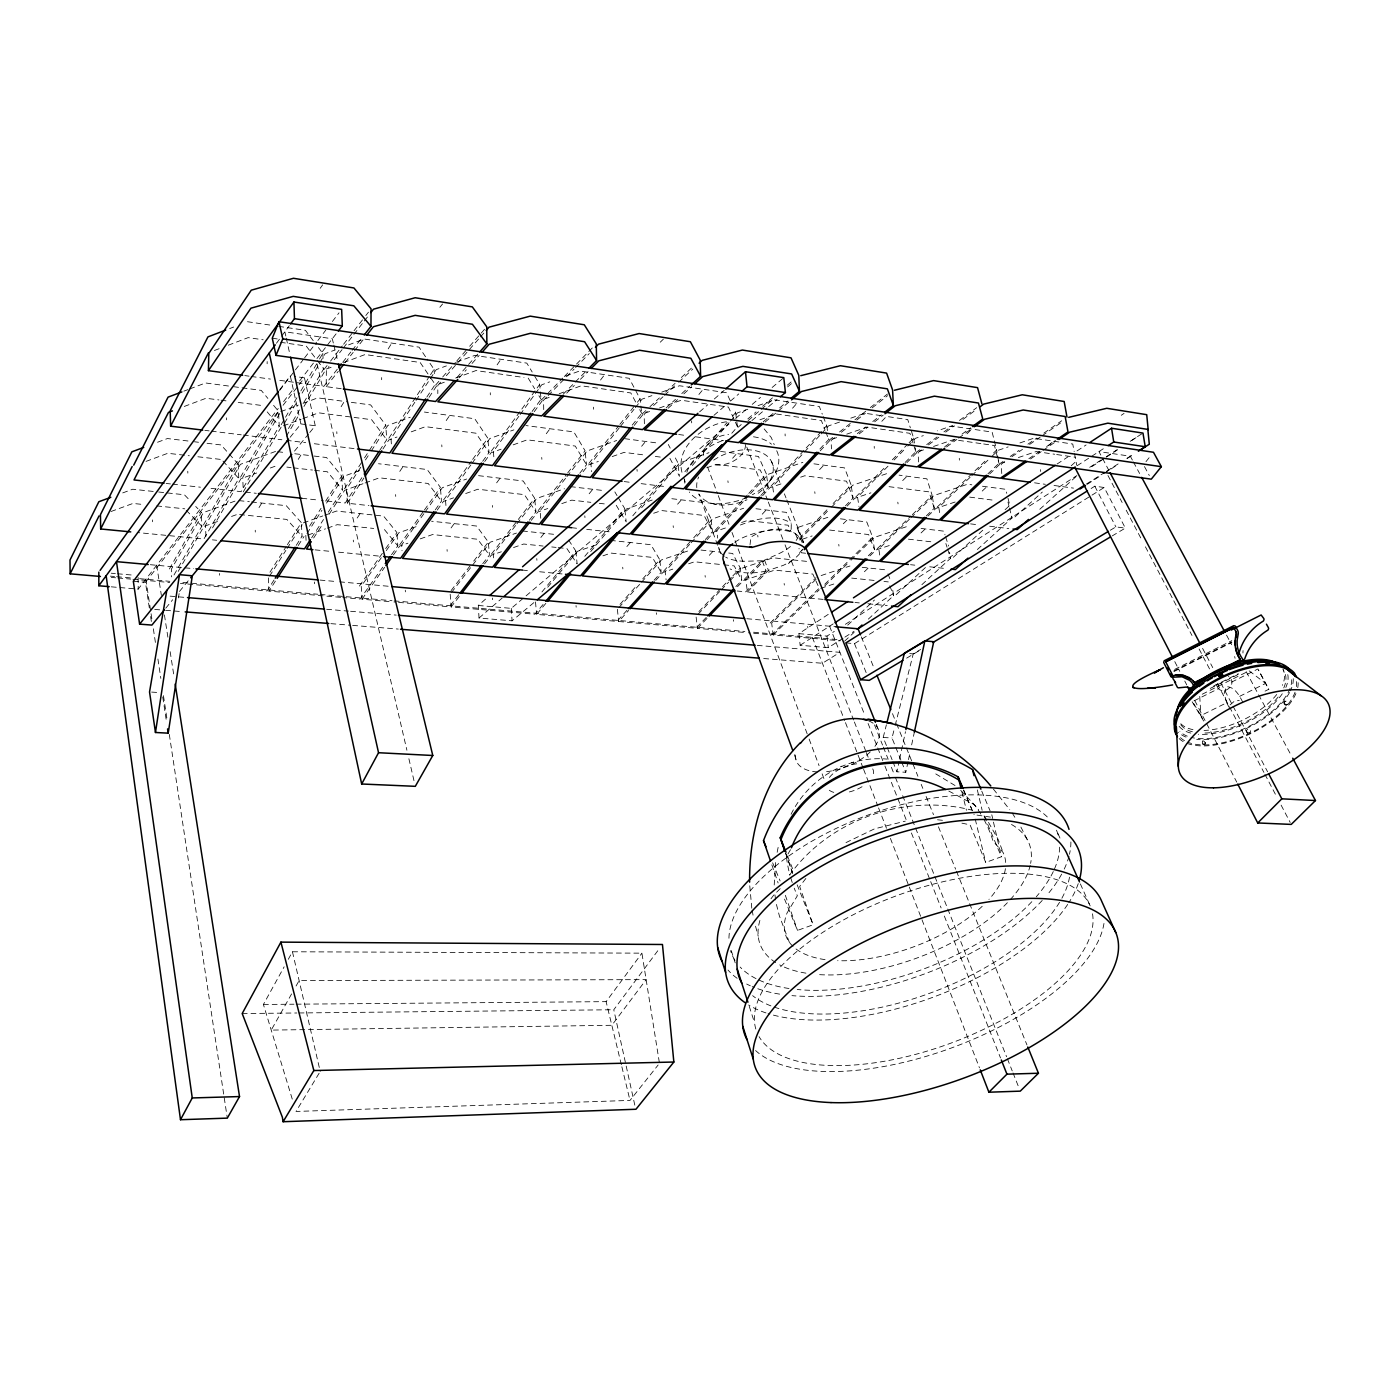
<?xml version="1.0" encoding="UTF-8"?>
<svg xmlns="http://www.w3.org/2000/svg" width="1400" height="1400" viewBox="0 0 1400 1400"><rect width="100%" height="100%" fill="white"/><g stroke="black" fill="none" stroke-linecap="round" stroke-linejoin="round"><path stroke-width="0.75" stroke-dasharray="5 3.75" d="M381.658 379.715L381.675 377.58M341.215 388.692L326.2 386.645L326.358 369.845L328.965 366.467M267.137 363.773L267.172 361.567M755.965 508.742L786.398 512.383L791.298 523.233L791.122 531.773C775.04 527.572 757.89 531.125 742.91 537.635A42.438 20.248 -12.8 0 0 734.475 542.465M775.582 862.54L774.183 885.378M750.032 544.67L750.89 537.233C764.575 527.66 794.99 523.285 802.218 542.622M777.157 852.303L778.767 844.218M178.377 597.905L179.112 593.6M908.04 761.74L905.783 772.258L896.928 771.803L899.167 761.25M899.623 759.133L905.485 731.692M908.477 759.64L909.842 753.322M911.645 744.887L914.34 732.253M886.445 745.553L883.207 737.468L886.392 724.815M900.917 760.183L892.01 738.01L894.653 727.492M895.178 725.392L913.238 653.905L920.675 649.46M790.51 849.678L786.415 856.678A146.178 96.67 41.1 0 0 789.95 875M292.267 1099.105L263.41 1004.465L284.148 966.822M288.295 959.297L292.442 951.773L641.918 953.155L659.47 1063.335M291.602 993.913L271.233 1030.102L611.835 1025.29L646.135 979.632L299.127 980.578L295.908 986.283M169.383 568.977L201.39 512.33L195.72 506.485M791.07 814.258C808.378 778.837 847.49 755.265 887.11 759.115M174.02 574.98L201.827 526.225L201.39 512.33M203.438 525.053L238.227 464.1L221.043 444.938L206.692 443.24M178.202 571.428L203.91 526.435L219.713 520.73M238.227 464.1L238.787 478.485L203.893 539.035L137.218 532.525M240.555 477.155L278.53 411.32L273.21 404.88M212.537 527.887L240.957 478.73L256.62 473.008M279.685 413.49L242.725 477.4L243.215 489.808M278.635 413.455L279.23 426.248L241.115 491.645L208.985 488.127M281.172 424.743L284.445 419.108M285.547 417.217L299.793 392.805M300.895 390.933L318.43 360.868M319.533 358.995L322.805 353.36L315.35 343.49M243.285 491.873L281.47 426.527M284.515 423.132L297.692 400.61M302.085 393.102L325.15 353.692L334.898 350.017M288.47 428.575L299.46 409.92M303.87 402.447L323.662 368.865L323.453 364.98M286.335 436.31L299.547 413.945M303.957 406.473L326.007 369.18L333.83 366.257M259.017 507.605L261.748 503.055M319.113 1073.257L296.03 1111.443L630 1100.418L658.122 1065.015M298.235 459.41L301.21 454.51M341.11 406.717L344.365 401.415L317.748 397.88L300.23 404.39M388.203 348.88L391.773 343.105M269.955 572.215L286.248 546.525M287.402 544.688L301.368 522.673L286.265 505.68L251.422 501.952M269.57 576.065L285.88 550.392M287.053 548.555L302.207 524.72M274.033 580.02L267.033 590.94L180.425 583.415M296.205 545.387L302.05 536.27L301.368 522.673M309.558 526.19L321.055 508.27M325.64 501.113L341.723 476.035L326.585 457.537L311.78 455.77M340.602 597.345L268.975 591.115L277.148 578.375M298.2 545.58L304.045 536.48M306.967 533.558L321.93 510.282M326.533 503.125L343.787 476.28L360.132 470.365M311.64 537.827L323.523 519.47M328.265 512.137L342.527 490.105L341.723 476.035M344.47 488.827L363.352 459.707M364.525 457.887L385.77 425.11L370.668 404.915L346.395 401.695M313.652 538.02L323.172 523.355M329.123 514.185L344.592 490.35L363.02 483.718M360.727 467.233L346.535 489.073L347.358 503.23L368.97 505.593M365.453 459.952L370.178 452.69M371.35 450.87L387.905 425.39L410.217 417.235M361.865 477.68L345.275 503.002L321.405 500.412M379.627 450.555L386.733 439.705L385.77 425.11M388.85 438.252L416.203 396.533M417.392 394.713L429.293 376.565M430.483 374.762L434.053 369.32L427.123 359.082M347.358 503.23L363.965 477.925M382.935 449.015L388.868 439.967L397.005 437.01M414.82 402.273L391.002 438.533L391.562 446.915M416.01 400.453L429.118 380.502M430.308 378.7L436.257 369.635L446.39 365.89M426.825 397.075L435.19 384.457L429.398 376.005M429.03 397.373L437.395 384.755L445.515 381.78M357.192 518L360.15 513.59M399.77 471.398L402.99 466.655M446.215 420.56L449.733 415.415M497.105 364.858L500.938 359.293M359.38 586.075L384.405 550.41M385.665 548.625L396.935 532.56L383.582 516.093L336.473 511.052L324.783 515.235M381.29 557.725L361.235 586.25L362.005 599.2L391.842 601.808M386.295 550.585L398.842 532.77L419.283 525.56M382.743 567.157L360.15 599.043L342.773 597.538M391.527 554.75L397.81 545.878L396.935 532.56M399.735 544.793L423.168 511.77M424.41 510.02L440.44 487.427L427.175 469.525L378.507 463.733M362.005 599.2L384.632 567.332M393.435 554.925L399.717 546.07L407.925 543.2M423.885 513.712L401.642 544.985L402.027 550.742M425.11 511.98L442.4 487.655L466.62 479.028M435.277 509.845L441.455 501.2L440.44 487.427M443.555 499.975L471.38 461.177M472.657 459.41L487.83 438.235L474.74 418.74L424.41 412.055M437.238 510.055L443.433 501.427L453.548 497.84M470.873 464.94L445.533 500.202L446.127 508.13M472.133 463.19L489.86 438.498L513.887 429.87M320.197 288.295L322.665 284.865M482.685 461.282L489.02 452.515L487.83 438.235M491.33 451.133L520.572 410.777M521.85 409.027L535.85 389.725M537.11 387.975L539.665 384.457L533.242 373.8M484.715 461.528L491.067 452.778L501.095 449.173M518.84 416.325L493.36 451.377L493.885 457.537M520.1 414.575L534.117 395.29M535.395 393.54L541.765 384.773L549.745 381.868M276.447 343.262L289.31 325.692M532.105 411.46L541.048 399.262L539.665 384.457M534.205 411.74L543.148 399.56L549.168 397.373M451.062 527.94L454.213 523.653M621.355 1064.7L606.113 1001.648L641.918 953.155M496.633 482.843L500.062 478.222M769.038 482.055L773.622 475.86M634.812 1105.142L613.778 1009.75L659.89 947.922M546.28 433.72L550.008 428.75M600.53 380.03L604.608 374.658M279.738 389.672L290.29 375.865L300.912 423.938L289.975 437.5M279.527 390.618L294.07 371.613M295.4 369.88L303.328 359.52M304.64 357.787L316.54 342.23M317.87 340.498L325.797 330.12M332.395 321.493L339.01 312.848M1230.092 704.918L1234.03 701.488L1239.28 700.35M451.08 590.625L472.377 562.852M473.707 561.12L488.338 542.028L476.613 526.05L431.567 521.22M451.517 592.515L490.175 542.22L516.46 533.067M111.265 586.827L138.215 589.102L278.267 408.45M283.605 401.572L294.28 387.8M299.618 380.922L315.63 360.273M316.96 358.558L336.963 332.745M324.012 369.512L329.245 362.775M330.558 361.095L342.3 345.905M343.613 344.225L352.765 332.43M354.06 330.733L364.525 317.257M365.82 315.56L368.445 312.2M458.71 594.738L449.365 606.795L393.96 601.983M482.738 563.692L489.423 555.082L488.338 542.028M491.488 554.032L534.695 498.295L523.163 480.988L476.7 475.44M149.327 607.985L145.46 582.312L277.707 412.178M283.062 405.3L297.745 386.4M299.092 384.685L304.43 377.808L294.332 376.425M334.215 359.73L342.055 349.632M343.368 347.935L352.537 336.158M353.85 334.46L363.002 322.683M364.315 320.985L369.547 314.248M543.077 604.485L534.905 614.233L451.15 606.952L460.495 594.895M484.558 563.867L491.242 555.258L501.375 551.758M515.602 525.525L493.308 554.225L493.78 559.843M516.898 523.827L536.567 498.505L564.48 488.722M805.892 878.447L799.645 886.462L813.12 924.77L797.51 930.405L784.175 898.275M529.358 520.188L535.92 511.787L534.695 498.295M337.312 369.197L323.855 386.33L278.967 380.24M342.703 362.338L350.77 352.065M352.118 350.35L362.898 336.648M538.16 510.615L566.317 474.688M567.648 472.99L585.077 450.748L573.843 431.918L525.892 425.547M531.23 520.38L537.81 511.998L547.803 508.515M565.548 478.345L540.05 510.825L540.767 518.577M566.895 476.648L587.02 450.992L616.665 440.493M789.548 875.07C830.008 819.017 905.467 793.24 972.108 810.197M326.2 386.645L338.328 371.245M345.082 362.67L353.168 352.398M354.515 350.7L365.312 336.998M579.758 473.218L586.495 464.713L585.077 450.748M588.928 463.383L618.538 426.037M619.885 424.34L636.038 403.953M637.367 402.255L640.062 398.86L635.128 389.515M583.048 471.748L588.438 464.957L598.343 461.457M619.168 427.998L590.887 463.627L591.692 471.66M620.515 426.3L633.99 409.342M635.32 407.645L642.058 399.158L651.91 395.623M540.855 537.46L544.197 533.278M1145.987 461.65L1150.975 455.403M632.222 425.145L641.69 413.332L640.062 398.86M634.218 425.425L643.685 413.613L649.617 411.512M589.155 493.762L592.778 489.282M641.637 446.267L645.575 441.455M165.76 608.195L172.673 599.742M179.48 591.447L189.298 579.477M294.507 451.097L308.368 434.192M309.75 432.512L315.28 425.757L304.43 377.808M698.898 394.467L703.185 389.27M439.863 307.265L442.575 303.975M541.94 591.955L575.872 551.075L567.91 539.017M547.733 587.212L577.622 551.267L597.608 544.407M584.815 556.308L624.785 508.69L618.153 497.508M626.99 610.295L617.015 621.372L536.62 614.39L546.157 603.015M590.712 551.565L626.57 508.9L652.173 500.028M632.782 515.795L677.845 462.683L674.03 455.403M641.637 507.71L679.7 462.927L708.96 452.69M684.863 471.782L727.178 422.45M732.812 415.87L735.648 412.58L733.827 408.608M692.352 465.448L729.067 422.713M730.485 421.067L737.538 412.842L747.793 409.238M626.867 546.56L630.367 542.5M731.798 433.265L737.468 426.738L735.648 412.58M677.6 504.192L681.398 499.852M435.575 385.105L441.262 378.63M442.68 377.002L455.472 362.442M456.89 360.815L468.265 347.865M469.683 346.238L485.31 328.44M440.65 382.183L437.797 385.42L437.815 393.61M446.338 375.707L479.062 338.502M480.498 336.875L484.767 332.027M732.637 458.238L736.75 453.565M456.96 377.51L478.327 353.5M792.558 408.205L797.02 403.183M459.218 377.825L466.34 369.828M472.045 363.44L479.185 355.442M620.008 604.363L637.053 585.253M642.74 578.883L659.767 559.755L650.913 544.705L611.678 540.505M618.8 607.705L640.133 583.817M641.55 582.225L661.447 559.93L691.093 549.885M654.062 580.23L661.185 572.303L659.767 559.755M663.477 571.34L692.265 539.403M693.7 537.793L710.972 518.63L702.503 502.373L668.587 498.33M706.247 617.435L695.87 628.233L618.66 621.512L628.635 610.452M655.725 580.387L662.865 572.477L672.77 569.135M689.64 544.372L665.157 571.515L666.102 579.915M691.093 542.78L712.688 518.822L743.697 508.235M705.337 539.525L712.548 531.58L710.972 518.63M715.05 530.495L747.355 495.04M748.825 493.412L766.447 474.075L758.45 456.452L716.8 450.923M707.053 539.718L714.28 531.773L725.97 527.8M749.105 495.25L716.765 530.688L717.675 538.142M750.575 493.64L768.215 474.302L802.865 462.35M760.847 495.477L768.215 487.463L766.447 474.075M762.615 495.688L769.983 487.69L782.25 483.472M770.928 486.238L804.702 449.558M806.173 447.965L826.735 425.635L823.025 416.062M709.327 555.293L712.968 551.355M819.718 435.47L772.695 486.465L773.727 494.165M821.188 433.877L828.538 425.898L840.683 421.68M819.892 448.998L828.73 439.495L828.153 435.54M820.225 450.835L830.55 439.757L836.64 437.64M762.247 514.185L766.185 509.968M819.56 469.665L823.83 465.15M698.898 611.572L721.053 588.28M722.54 586.722L731.395 577.413M732.865 575.855L740.25 568.085L732.673 553.455L728.735 553.035M719.688 591.535L696.045 616.367L697.445 628.372L746.235 632.608M721.175 589.977L728.56 582.225M730.048 580.668L741.86 568.26L773.115 557.778L809.025 561.628M881.825 421.312L886.462 416.43L907.743 419.58L910.35 427.822M735.875 586.565L741.808 580.405L740.25 568.085M744.205 579.46L762.195 560.753L766.062 570.938L745.762 591.85L737.205 591.01M697.445 628.372L707.84 617.575M737.485 586.722L743.418 580.562L774.725 570.115L812.822 574.07L819.21 588.157L771.68 634.83L748.352 632.8M790.457 546.508A42.28 20.387 -12.8 0 1 778.715 553.753L764.54 560.175L745.815 579.635L747.39 592.008L823.392 599.41M795.305 533.295L797.843 539.805L827.137 509.653M833.14 503.492L851.13 484.96L844.567 467.898L813.347 463.75M747.39 592.008L768.425 570.36L783.212 565.39A42.472 20.265 -12.8 0 0 802.165 549.903M799.505 539.997L829.972 508.673M831.495 507.115L852.827 485.188L887.023 473.55M541.485 399.892L562.8 378.105M564.322 376.547L593.233 346.973M546.63 397.092L543.585 400.19L543.725 410.2M548.17 395.535L574.07 369.092M575.593 367.535L589.312 353.535M788.445 563.675L792.207 559.825M803.11 549.01L799.593 552.597L799.015 548.327M845.442 505.855L853.072 498.085L851.13 484.96M855.872 496.912L886.27 465.972M892.36 459.778L907.55 444.308M909.072 442.75L913.64 438.113L911.015 429.87M847.122 506.082L854.77 498.295L870.905 492.835M887.985 466.2L857.57 497.123L858.97 506.555M894.075 460.005L906.238 447.632M907.76 446.092L915.373 438.358L923.352 435.627M780.185 888.65L773.605 895.3A143.64 67.585 -20.4 0 0 770.91 898.905M563.045 394.363L573.72 383.6M575.242 382.06L585.918 371.297M843.325 523.758L847.403 519.645M905.135 462.438L915.81 451.675L915.18 447.79M566.702 393.137L574.332 385.455M580.44 379.295L588.087 371.613M906.85 462.683L917.542 451.92L923.545 449.873M902.667 480.602L907.078 476.21M770.157 623.035L816.008 577.605M816.008 579.267L771.663 623.175L773.202 634.952L840.298 640.798M967.033 433.808L971.81 429.082M824.793 584.238L872.655 537.285L866.775 521.955L837.62 518.49M773.202 634.952L819.227 589.82M824.793 585.9L849.52 561.68M851.06 560.175L874.23 537.46L906.5 526.697M660.258 342.195L663.355 339.168M868.332 555.765L874.528 549.745L872.655 537.285M869.907 555.94L876.102 549.92L890.26 545.212M877.205 548.73L910.805 516.128M912.328 514.657L932.172 495.39L926.905 478.852L899.062 475.142M909.352 519.295L878.798 548.905L880.058 557.27M910.875 517.808L933.8 495.6L967.558 484.242L971.828 484.82M864.413 571.725L868.298 567.98M926.38 515.83L934.255 508.252L932.172 495.39M927.99 516.023L935.882 508.445L955.78 501.795M937.16 507.115L987.245 459.025M993.51 453.023L996.642 450.012L992.127 432.092L951.283 426.037L937.317 430.832M970.113 477.295L938.788 507.325L939.837 513.8M971.67 475.79L990.465 457.765M992.023 456.26L998.288 450.258L1008.14 446.915M921.06 532.945L925.26 528.938M987.962 473.76L998.953 463.312L996.642 450.012M989.608 473.988L1000.615 463.54L1004.57 462.21M982.222 491.067L986.755 486.798M847.7 625.153L874.457 600.023M1048.425 445.743L1053.342 441.175M642.163 413.963L648.428 408.135M649.985 406.683L659.4 397.933M665.665 392.088L675.08 383.355M681.345 377.51L692.317 367.308M647.29 411.338L644.157 414.243L644.385 424.007M653.572 405.51L662.988 396.76M664.562 395.308L677.11 383.652M678.685 382.2L692.808 369.075M844.62 641.165L854.105 632.345M868.315 619.133L893.585 595.63L892.675 589.697M896.14 594.755L926.328 566.702M921.882 584.675L950.565 558.267L949.567 552.16M953.33 557.288L983.132 529.9M1005.095 509.705L1009.803 505.365L1007.265 495.338M666.085 407.977L675.5 399.332M681.782 393.575L689.64 386.365M668.115 408.275L677.548 399.63M683.83 393.873L691.705 386.68M977.375 549.517L1012.007 517.983L1011.273 513.782M1015 516.898L1042.3 492.065M1071.193 465.78L1076.005 461.405M1039.797 509.267L1076.845 475.877M533.872 602.63L512.067 620.83L479.028 618.03L478.293 605.465L486.483 598.29M699.58 411.88L707.77 404.705M714.332 398.965L724.168 390.373M479.028 618.03L502.18 598.045M713.947 415.345L728.84 402.483M730.485 401.065L738.762 393.925M737.975 427.35L741.247 424.55M747.827 418.915L756.053 411.898M762.633 406.28L772.503 397.845M787.29 385.21L792.225 380.993M748.108 420.595L759.622 410.777M761.267 409.36L772.782 399.543M787.605 386.908L792.54 382.69M478.293 605.465L511.28 608.37L728.945 424.06M735.595 418.442L745.57 409.99M752.22 404.373L760.515 397.338M772.153 387.485L783.79 377.632M763.192 421.803L773.062 413.473M779.66 407.908L787.903 400.96M765.117 422.065L776.668 412.352M778.312 410.97L789.845 401.257M751.887 420.578L766.972 407.977M768.653 406.578L777.035 399.578M829.273 440.108L832.685 437.395M839.528 431.97L853.23 421.137M854.945 419.773L868.63 408.94M870.345 407.575L887.46 394.03M834.505 437.658L831.093 440.37L831.442 448.892M841.365 432.233L849.923 425.46M856.782 420.053L865.34 413.28M872.2 407.855L887.6 395.658M857.343 433.598L865.918 426.912M872.778 421.54L881.352 414.855M859.18 433.877L867.773 427.175M874.633 421.82L883.207 415.118M916.37 452.27L919.817 449.733M926.712 444.623L937.055 436.993M943.95 431.882L952.578 425.512M959.472 420.42L976.71 407.68M921.55 449.977L918.102 452.515L918.627 462.945M928.445 444.885L938.805 437.238M945.7 432.145L954.328 425.775M962.955 419.405L976.762 409.22M944.755 446.723L955.115 439.162M962.028 434.123L970.672 427.822M946.505 446.985L956.882 439.425M958.615 438.165L970.725 429.345M999.547 463.907L1003.083 461.44M1010.188 456.505L1019.06 450.345M1027.932 444.185L1036.822 438.025M1043.91 433.108L1061.655 420.787M1004.745 461.668L1001.192 464.135L1001.805 474.338M1011.85 456.75L1022.507 449.365M1029.612 444.43L1040.27 437.045M1042.038 435.82L1061.585 422.275M1028.86 458.71L1039.517 451.395M1046.64 446.53L1055.53 440.44M1030.523 458.955L1041.215 451.64M1042.983 450.433L1057.227 440.685M1121.26 415.275L1124.06 413.385M843.028 638.312L828.293 647.657L800.153 645.278L798.91 633.64L829.815 613.34M1057.017 464.065L1067.92 456.89M1077.02 450.923L1086.102 444.955M1091.79 466.673L1104.53 458.325M1106.35 457.135L1117.27 449.977M1131.812 440.44L1139.092 435.68M800.153 645.278L833.175 623.875M1077.072 465.762L1104.582 447.93M1087.293 484.295L1101.888 474.863M1103.707 473.69L1118.303 464.258M1127.403 458.36L1134.7 453.653M798.91 633.64L826.997 636.108L834.347 631.383M845.372 624.312L1076.845 475.58M1089.707 467.32L1104.408 457.87M1106.245 456.698L1117.27 449.61M1130.132 441.35L1142.977 433.09M844.883 637.14L854.087 631.312M1086.278 484.12L1104.705 472.43M1106.543 471.258L1118.127 463.925M1126.807 458.412L1134.175 453.74M1091.108 488.53L1094.8 486.202L1104.18 487.498L1125.337 528.097L1112.265 535.885M845.898 642.915L854.49 643.65L1104.18 487.498M1110.288 530.25L1115.888 526.907L1125.337 528.097M906.64 658.14L919.73 650.352M846.003 842.608L874.475 828.852L905.292 821.153M1174.618 669.41L1231.842 640.622M1173.76 671.003L1231.58 641.918M1174.057 671.492L1231.86 642.442M1213.678 686.035L1238.37 673.715M1210.178 688.433L1238.65 674.222M1194.007 700.858L1218.368 688.712C1225.315 695.433 1238.265 683.077 1228.395 676.218M1231.545 682.133L1257.987 668.955L1268.785 689.29L1265.075 691.128M1242.745 702.205C1239.543 695.712 1234.572 686.472 1226.207 686.683L1224.142 693.613L1226.68 702.765L1200.903 715.575L1192.31 701.225M1239.63 696.343L1265.618 683.428L1268.785 689.29M1204.175 744.538A1.977 1.488 60 0 0 1204.193 741.423A1.977 1.488 60 0 0 1201.743 742.298A1.977 1.488 60 0 0 1204.175 744.538L1204.752 744.258A1.977 1.488 60 0 0 1204.788 741.125A1.977 1.488 60 0 0 1202.337 742.017A1.977 1.488 60 0 0 1204.752 744.258M740.407 525C756.105 518.91 775.95 513.555 791.298 523.233M229.705 328.545L233.642 327.04M214.445 350.473L220.395 348.215M228.322 345.188L248.15 337.627L263.2 339.797M183.838 391.16L187.793 389.672M189.752 388.92L205.52 382.97L229.233 386.12M184.293 406.438L206.028 398.265L218.925 399.928M348.547 344.89L364.14 339.01L419.037 347.148L425.967 357.385M343.595 362.6L365.12 354.533L420.158 362.495L428.243 374.325M157.553 442.243L167.423 438.55L188.178 441.017M146.02 461.387L167.808 453.285L189.315 455.77M280.787 411.618L298.287 405.108M283.43 425.81L300.983 419.317M302.942 418.6L318.553 412.825L371.595 419.685L386.733 439.705M456.505 362.145L474.74 355.408L526.82 363.125L532.175 372.015M122.727 492.905L132.702 489.23L154.35 491.558M455.683 378.035L475.983 370.562L524.02 377.51M111.002 511.508L132.982 503.44L143.763 504.56M275.537 451.448L240.398 464.345L205.537 525.262L205.923 537.233M270.322 468.002L276.185 465.85M411.233 431.848L425.477 426.668L475.93 433.195L489.02 452.515M565.722 376.058L579.705 370.965L629.212 378.297L634.148 387.66M234.99 501.113L203.472 512.558L171.412 569.17L171.623 576.887M559.178 393.75L581.21 385.787L630.822 392.963L635.758 402.22M231.56 516.442L237.493 514.308M961.922 823.165L970.06 824.827L985.722 862.418L1001.403 856.765L991.795 814.782M365.067 482.983L379.4 477.82L428.19 483.472L441.455 501.2M513.153 444.868L527.205 439.828L575.242 446.058L586.495 464.713M661.762 392.105L679.49 385.752L726.582 392.735L730.205 400.68M303.363 522.883L322.84 515.918M659.488 407.977L681.222 400.243L728.42 407.067L737.468 426.738M307.947 535.08L325.517 528.832M327.477 528.133L337.225 524.668L373.713 528.447M465.692 493.535L477.82 489.23L524.387 494.637L535.92 511.787M851.428 762.825L853.65 762.038M612.202 456.575L624.102 452.375L644.91 455.07M758.048 405.615L774.462 399.84L819.332 406.49L822.29 414.155M726.355 421.785C703.097 425.092 673.907 447.912 682.483 474.145M420.227 538.878L432.53 534.555L477.68 539.245L489.423 555.082M759.938 419.773L776.387 413.998L821.345 420.507L825.038 429.993M561.785 503.615L571.778 500.133L590.835 502.338M706.738 467.74L716.503 464.345L760.235 469.998L768.215 487.463M850.798 418.162L864.955 413.245L884.31 416.115M513.538 547.54L523.67 544.023L543.113 546.053M846.773 434.14L867.055 427.123L909.93 433.317L915.81 451.675M653.66 513.258L661.553 510.545L704.077 515.48L712.548 531.58M800.642 477.173L804.738 475.773L846.51 481.18L853.072 498.085M602.928 555.835L610.925 553.087L652.33 557.392L661.185 572.303M933.538 446.46L953.54 439.618L981.54 443.678M741.58 522.497L747.425 520.503L788.13 525.227L791.122 531.773M1019.935 442.925L1033.707 438.252L1072.75 444.045L1074.168 451.57M688.608 563.78L694.54 561.785L721.7 564.602M803.337 542.745L797.142 527.678L827.837 517.317M1018.377 457.555L1036.123 451.57L1042.3 452.463M840.84 766.517L841.89 766.168M802.375 539.21L812.122 535.938M821.135 575.558L849.957 566.003M820.767 588.315L835.205 583.555M766.062 570.938L763.315 571.62A40.337 19.233 -12.8 0 1 730.03 568.89M762.195 560.753L748.65 561.155A40.127 19.338 -12.8 0 1 725.725 557.165M242.2 1013.547L296.835 1012.988M299.023 1012.97L613.778 1009.75M263.41 1004.465L293.965 1004.203M296.152 1004.185L606.113 1001.648M151.638 692.09L160.02 692.615M883.207 737.468L892.01 738.01M154.718 609.438L163.433 610.137M165.602 610.312L182.998 611.712M330.89 623.648L350.473 625.222M352.642 625.398L398.317 629.072M763.7 658.525L822.43 663.267L839.913 652.33L757.26 645.383M170.082 596.137L176.593 596.68M178.78 596.872L185.308 597.415M326.655 609.28L348.408 611.1M350.578 611.275L396.252 615.108M909.703 653.59L913.238 653.905M110.32 576.135L114.503 576.503M116.602 576.678L131.232 577.955M139.597 578.69L169.82 581.332M182.893 582.47L317.94 594.247M320.11 594.423L392 600.705M394.17 600.88L744.852 631.47M753.567 632.222L840.648 639.817M111.265 577.413L115.605 577.78M117.758 577.972L130.76 579.093M132.93 579.285L169.732 582.488M133.332 581.262L145.46 582.312M111.23 573.212L115.36 573.58M117.442 573.755L133.98 575.207M150.343 564.707L182.805 567.648M184.992 567.84L193.707 568.628M320.005 580.072L337.418 581.648M339.605 581.84L389.69 586.372M746.812 618.712L835.678 626.762M212.415 539.858L216.685 540.278M315.07 549.867L330.033 551.32M338.59 552.16L381.377 556.325M522.41 570.08L528.867 570.71M539.648 571.76L563.343 574.07M855.015 602.49L859.303 602.91M867.895 603.75L887.233 605.64M156.713 505.907L184.782 508.83M239.627 514.535L286.912 519.435L302.05 536.27M551.758 546.945L556.08 547.4M558.25 547.628L566.878 548.52L577.133 563.885L575.872 551.075M723.782 564.812L734.23 565.898L741.808 580.405M851.707 578.095L875.385 580.562M883.995 581.455L888.3 581.91M937.493 819.77L943.6 820.418M158.69 492.012L184.38 494.76L190.05 500.623M239.015 500.623L249.358 501.725M522.515 530.968L554.925 534.433M701.032 550.06L720.86 552.195M862.19 567.315L886.48 569.923M166.145 483.455L170.433 483.927M172.567 484.155L200.428 487.2M245.455 492.117L256.305 493.308M301.875 498.278L319.235 500.168M571.585 527.712L578.077 528.413M586.722 529.358L612.692 532.192M805.577 553.245L801.255 552.773L800.66 548.52M910.542 564.707L914.812 565.163M929.74 566.79L946.82 568.663M197.907 456.767L221.567 459.515M286.86 467.093L291.113 467.582M293.248 467.827L312.445 470.05M314.58 470.312L327.373 471.782L342.527 490.105M599.305 503.317L605.657 504.052M829.64 530.04L868.648 534.555L874.528 549.745M908.442 539.175L933.38 542.062M194.39 441.77L198.502 442.26M277.672 451.692L286.23 452.725M294.787 453.74L309.68 455.525M570.465 486.623L602.805 490.472M921.095 528.447L943.845 531.16L945.017 534.87M204.855 430.36L209.125 430.885M211.278 431.148L241.22 434.805M243.355 435.067L281.873 439.775M286.283 440.3L305.69 442.68M314.317 443.73L355.303 448.735M624.173 481.582L632.678 482.615M641.165 483.648L666.663 486.762M970.585 523.88L979.055 524.93M989.66 526.225L1008.752 528.553M300.912 423.938L315.28 425.757M221.06 400.207L229.652 401.31M238.245 402.43L261.87 405.493M655.322 456.418L661.57 457.24M889.053 486.675L929.005 491.855L934.255 508.252M969.727 497.123L995.225 500.43M233.537 386.68L239.925 387.537M242.06 387.817L261.223 390.373L267.873 398.422M624.68 438.672L657.965 443.1M982.485 486.238L1005.743 489.317L1006.757 493.343M244.773 375.585L249.043 376.162M251.178 376.46L270.41 379.067M678.685 434.507L685.09 435.382M695.765 436.835L723.52 440.598M1034.53 482.825L1045.362 484.312M1054.025 485.485L1073.52 488.127M280.42 342.283L306.233 346.027L316.19 359.065M983.692 443.975L994.472 445.533L998.953 463.312M1044.365 452.76L1054.655 454.248M1056.703 454.545L1075.235 457.222M272.283 338.223L280.928 339.465M247.485 321.72L272.475 325.43M278.705 326.358L305.41 330.312L314.108 341.845M976.99 815.097L990.465 817.11M711.812 503.405L718.148 504.7M948.833 791.07L974.26 804.597L978.46 809.462M935.76 773.903L955.868 786.03M797.142 527.678L799.067 532.718A42.28 20.387 -12.8 0 1 795.778 541.03M764.155 428.925L771.33 437.658L774.235 444.675M960.715 790.335L974.26 804.597A144.847 120.942 -60.9 0 1 980.805 814.065M724.308 556.308L720.16 552.212L718.62 547.242M186.2 510.282L201.827 526.225M223.002 461.108L238.787 478.485M1005.672 862.47A116.357 54.722 -20.4 0 0 1003.1 852.53L993.072 841.102A144.847 120.942 -60.9 0 0 983.727 819.105M993.405 789.075L1009.767 809.742M267.207 411.88L279.23 426.248M384.44 529.567L397.81 545.878M317.433 360.71L323.662 368.865M984.078 815.938L987.403 820.803M988.505 822.413L998.2 839.51L1003.1 852.53M1012.217 813.032L1015.472 818.3M528.202 378.123L534.625 388.692M538.913 395.745L541.048 399.262M1192.135 701.785L1203.93 721.455L1200.903 715.575L1199.678 695.503L1249.15 670.827L1265.618 683.428L1258.722 670.442M616.245 505.295L626.185 521.903L624.785 508.69M614.845 491.907L617.05 495.635M1144.465 466.567L1149.33 475.562M1132.373 460.04L1130.307 456.207L1098.965 451.588L1109.115 470.873M1133.405 461.965L1139.618 473.515M1226.505 635.093L1231.685 644.718M1246.175 671.65L1257.55 692.808M1258.582 694.733L1291.693 756.298M639.712 409.623L641.69 413.332M669.9 458.308L679.455 476.35L677.845 462.683M1202.582 648.358L1212.75 667.642M1220.87 683.077L1267.595 771.803M1107.96 475.51L1111.005 481.285M1112.02 483.21L1122.135 502.495M1126.195 510.195L1141.368 539.122M1145.428 546.822L1172.763 598.867M1173.778 600.793L1191.995 635.495M1199.1 648.988L1210.23 670.197M1217.318 683.69L1228.447 704.9M1229.462 706.825L1263.903 772.363M1264.9 774.288L1277.062 797.423M1281.105 805.122L1290.222 822.483M1226.68 702.765L1229.778 708.645M1216.04 684.25L1218.368 688.712M668.29 444.465L670.215 448.123M1094.8 486.202L1115.888 526.907M1174.775 661.622L1179.763 671.335M1184.767 681.048L1186.763 684.933M1194.76 700.49L1236.743 782.128M1020.898 827.067L1028.422 841.89M1059.975 838.075L1056.44 830.13A173.793 81.83 -20.4 0 1 1058.487 836.238M1080.38 883.907L1089.27 903.875M963.498 790.09L974.137 814.66M981.75 791.175L990.115 810.845M984.252 816.2L1001.403 856.765M963.725 790.108L971.792 809.34M772.642 862.82L780.115 880.95M861.332 636.878L873.635 667.17M892.5 713.65L895.773 721.718M896.595 723.747L912.17 762.125M912.993 764.155L917.91 776.265M921.2 784.35L922.828 788.392M926.118 796.477L933.502 814.66M938.42 826.77L955.64 869.207M956.445 871.22L1026.97 1044.96M854.49 643.65L866.145 672.63M901.722 762.195L905.783 772.258M797.16 884.835L813.12 924.77M887.25 747.565L892.08 759.675M892.885 761.705L896.928 771.803M771.488 461.492L781.165 485.748M784.385 493.832L785.995 497.875M786.8 499.905L803.722 542.36M876.26 724.273L877.87 728.315M874.492 724.832L882.543 745.062M883.347 747.093L888.178 759.238M891.398 767.322L894.617 775.425M895.423 777.438L901.863 793.642M902.667 795.655L914.76 826.017M915.565 828.048L934.08 874.597M934.885 876.61L946.977 906.972M947.783 909.002L1006.583 1056.737M1007.387 1058.767L1012.217 1070.895M1013.023 1072.925L1019.462 1089.112M787.483 855.925L793.555 871.185M829.57 626.202L864.885 715.4M868.087 723.503L884.135 764.05M884.94 766.062L906.605 820.803M911.417 832.965L929.88 879.585M930.685 881.615L941.115 907.953M944.335 916.072L1000.51 1057.945M746.778 447.037L767.497 499.992M768.303 502.04L784.245 542.762M785.032 544.81L853.58 719.968M854.385 721.997L865.55 750.523M866.337 752.553L869.523 760.69M825.773 431.9L828.73 439.495M812.367 637.35L844.69 720.615M845.477 722.645L857.29 753.095M858.077 755.125L862.82 767.322M863.608 769.352L877.782 805.892M878.57 807.923L886.462 828.24M890.4 838.39L908.53 885.097M909.317 887.128L979.458 1067.832M789.337 942.252L779.38 915.898L775.968 902.632M889.805 585.83L893.585 595.63M887.985 573.878L891.012 581.788M764.54 560.175L768.425 570.36M707.577 466.988L717.5 493.57M718.27 495.617L728.962 524.265M732.008 532.455L808.378 737.03M809.148 739.077L819.07 765.678M822.133 773.85L824.425 779.992M720.633 553.472L698.827 493.938A39.865 25.287 -21.1 0 0 747.023 499.782M794.308 754.688L797.317 762.895M683.76 477.977L685.247 482.09M785.733 853.387L792.61 872.988M792.697 873.407L785.645 853.142M785.347 895.317L797.51 930.405M771.855 864.85L778.12 882.997M731.238 950.53L735.227 962.885M749.262 1006.373L754.6 1022.945M945.858 543.515L947.03 547.207M947.625 549.045L950.565 558.267M945.613 536.742L948.57 546.035M755.545 926.24L758.222 936.215M1007.983 502.075L1008.98 506.048M1009.488 508.043L1012.007 517.983M961.922 791.98L966.455 810.285M975.24 819.175L985.722 862.418M621.863 1066.8L630 1100.418M333.322 343.017L332.308 338.765L284.865 331.783L285.81 336.017M333.848 345.135L337.435 360.01M977.34 789.915L982.135 810.285M1234.66 656.53L1235.062 658.28M317.065 363.93L406.91 750.242M408.887 758.73L414.312 782.075M292.442 951.773L320.215 1071.438M286.283 338.152L290.062 355.162M1074.553 453.688L1076.705 465.115M751.8 908.215L749.613 884.153M752.168 910.227L753.585 918.26M913.64 438.113L914.882 445.865M897.803 502.18L898.065 503.877M156.678 565.285L161.385 595.403M164.43 614.95L168.123 638.715M170.153 651.665L173.862 675.43M145.862 579.233L150.745 611.572M151.077 613.725L152.058 620.183M153.352 628.81L155.627 643.895M157.92 658.997L160.843 678.387M163.45 695.642L167.37 721.508M169.312 734.44L227.307 1118.127M150.623 616.543L151.585 622.947M162.75 696.99L166.285 720.387M826.735 425.635L827.872 433.562M838.758 544.407L838.985 546.053M814.747 491.75L814.992 493.465M807.66 626.413L807.852 627.918M784.14 583.485L784.35 585.077M774.97 894.968L775.722 900.708M757.733 535.308L757.942 536.97M727.895 480.847L728.122 482.597M733.46 619.727L733.653 621.267M705.075 575.523L705.267 577.15M684.355 479.238L684.81 483.175M673.155 525.788L673.347 527.503M826.997 636.108L828.293 647.657M656.303 612.798L656.477 614.355M636.983 469.42L637.175 471.222M622.702 567.245L622.878 568.89M617.383 609.298L618.66 621.512M584.798 515.847L584.972 517.597M576.03 605.57L576.17 607.163M541.712 457.45L541.887 459.287M536.76 558.582L536.918 560.28M535.5 601.93L536.62 614.39M492.363 505.47L492.52 507.238M492.415 598.045L492.555 599.673M441.77 444.902L441.91 446.793M434.053 369.32L434.368 373.642M447.055 549.553L447.178 551.285M450.188 594.247L451.15 606.952M405.283 590.205L405.387 591.867M395.605 494.585L395.727 496.405M1040.55 469.63L1040.672 471.468M511.28 608.37L512.067 620.83M353.29 540.12L353.395 541.887M959.28 458.273L959.385 460.145M336.787 431.725L336.892 433.65M322.805 353.36L323.348 363.037M314.37 582.032L314.457 583.73M305.83 535.343L306.11 541.205M874.212 446.39L874.3 448.298M268.398 577.885L268.975 591.115M255.237 530.25L255.307 532.053M785.085 433.93L785.173 435.89M226.398 417.848L226.468 419.825M219.45 573.492L219.502 575.207M187.775 471.222L187.845 473.113M691.617 420.875L691.688 422.87M152.548 519.925L152.582 521.745M593.477 407.172L593.512 409.22M490.298 392.752L490.315 394.852M138.127 577.517L138.215 589.102M1242.955 653.012A38.185 32.567 -19.9 0 1 1243.06 650.597M1287.79 674.608A60.585 29.05 -25.5 0 1 1285.83 687.47M1282.278 693.77A60.585 29.05 -25.5 0 1 1198.295 734.265M1190.822 733.093A60.585 29.05 -25.5 0 1 1178.1 724.885M1283.765 687.89A58.258 27.93 -25.5 0 0 1284.43 672.035L1283.013 669.462A58.205 27.965 -25.5 0 1 1282.365 685.335M1278.13 697.008A58.258 27.93 -25.5 0 1 1201.462 732.988M1192.38 731.762A58.258 27.93 -25.5 0 1 1180.165 723.852M1276.748 694.452A58.205 27.965 -25.5 0 1 1204.053 730.433M1192.993 729.628A58.205 27.965 -25.5 0 1 1179.92 722.767M1296.4 681.572A65.188 31.062 -25.5 0 1 1296.4 686.84M1295.035 692.212A65.188 31.062 -25.5 0 1 1248.748 733.705A65.188 31.062 -25.5 0 1 1187.97 742.315M1184.487 740.67A65.188 31.062 -25.5 0 1 1180.305 737.468M1291.693 679.7A62.685 29.995 -25.5 0 1 1255.257 722.995A62.685 29.995 -25.5 0 1 1191.102 737.38M1187.27 736.155A62.685 29.995 -25.5 0 1 1179.885 731.465M1298.132 682.675A66.885 31.867 -25.5 0 1 1297.625 688.258M1295.91 693.525A66.885 31.867 -25.5 0 1 1247.75 735.017A66.885 31.867 -25.5 0 1 1186.727 743.242M1183.158 741.562A66.885 31.867 -25.5 0 1 1178.852 738.273M1293.25 678.685A64.4 30.8 -25.5 0 1 1290.398 690.812M1289.54 692.475A64.4 30.8 -25.5 0 1 1196.72 739.462M1186.028 737.082A64.4 30.8 -25.5 0 1 1178.432 732.27M1103.97 923.44A190.523 84 -20.3 0 1 950.74 1048.215A190.523 84 -20.3 0 1 755.58 1050.543M1092.507 913.797A178.22 78.54 -20.3 0 1 950.373 1043.332A178.22 78.54 -20.3 0 1 759.08 1036.648M755.825 1029.053A178.22 78.54 -20.3 0 1 897.05 895.562A178.22 78.54 -20.3 0 1 1090.163 905.87M1069.495 877.17A175.192 80.815 -20.4 0 1 1061.445 899.028M1059.572 902.265A175.192 80.815 -20.4 0 1 929.233 993.44A175.192 80.815 -20.4 0 1 772.765 1006.583M770.91 1005.882A175.192 80.815 -20.4 0 1 752.64 995.663M1059.642 847.157A173.793 81.83 -20.4 0 1 1054.217 869.523M1053.29 871.553A173.793 81.83 -20.4 0 1 1036.263 896.788M1031.818 901.705A173.793 81.83 -20.4 0 1 797.23 989.502M789.005 988.505A173.793 81.83 -20.4 0 1 757.68 979.458M756.035 978.618A173.793 81.83 -20.4 0 1 740.145 967.05M735.017 960.47A173.793 81.83 -20.4 0 1 730.572 950.688M728.945 938.262A173.793 81.83 -20.4 0 1 864.92 816.218A173.793 81.83 -20.4 0 1 1048.688 818.387M1078.245 883.61A187.285 86.433 -20.4 0 1 1068.812 902.685M1067.675 904.435A187.285 86.433 -20.4 0 1 768.075 1013.6M765.992 1012.917A187.285 86.433 -20.4 0 1 748.615 1005.007M1070.895 841.96A185.798 87.5 -20.4 0 1 1069.46 854.28M1068.987 856.222A185.798 87.5 -20.4 0 1 1063.72 870.135M1061.655 874.125A185.798 87.5 -20.4 0 1 1046.868 895.23M1042.23 900.445A185.798 87.5 -20.4 0 1 791.962 995.627M779.625 994.123A185.798 87.5 -20.4 0 1 752.168 986.58M750.295 985.775A185.798 87.5 -20.4 0 1 746.673 984.042M737.153 978.303A185.798 87.5 -20.4 0 1 728 970.025M872.707 768.845A24.675 12.74 -20.6 0 1 872.812 775.722M862.05 786.712A24.675 12.74 -20.6 0 1 846.387 792.575M833.788 792.383A24.675 12.74 -20.6 0 1 827.47 788.183M829.395 777.472A24.675 12.74 -20.6 0 1 859.74 763.665M868.718 720.913A43.96 23.275 -20.6 0 1 873.898 747.793M870.258 751.887A43.96 23.275 -20.6 0 1 823.497 771.907M817.548 771.942A43.96 23.275 -20.6 0 1 795.988 752.185M1011.483 824.46A143.64 67.585 -20.4 0 1 1030.627 863.398M1030.225 865.34A143.64 67.585 -20.4 0 1 1010.083 899.833M1007.37 902.72A143.64 67.585 -20.4 0 1 816.48 974.435M805.945 973.158A143.64 67.585 -20.4 0 1 779.695 964.898M775.688 962.57A143.64 67.585 -20.4 0 1 760.428 918.733M1005.41 868.665A116.357 54.722 -20.4 0 1 988.925 899.43M982.205 906.308A116.357 54.722 -20.4 0 1 837.62 960.697M825.055 959.63A116.357 54.722 -20.4 0 1 794.5 947.748M793.048 946.453A116.357 54.722 -20.4 0 1 787.045 913.01L797.352 895.755A146.178 96.67 41.1 0 1 794.238 888.178M792.225 882.508A146.178 96.67 41.1 0 1 790.475 876.872M713.72 460.127A39.865 25.287 -21.1 0 1 766.955 455.945A39.865 25.287 -21.1 0 1 755.895 494.9M696.798 487.637A39.865 25.287 -21.1 0 1 698.635 476.998M776.685 450.748A48.545 30.94 -21.1 0 1 752.43 494.673M746.865 497.438A48.545 30.94 -21.1 0 1 689.325 491.995M686.858 472.273A48.545 30.94 -21.1 0 1 723.31 440.335M753.462 436.783A48.545 30.94 -21.1 0 1 771.505 444.22M745.413 444.483A21.892 14.123 -21.1 0 1 734.475 460.53A21.892 14.123 -21.1 0 1 712.023 464.275M703.413 455.28A21.892 14.123 -21.1 0 1 728.613 434.473M1283.94 702.66A1.995 1.54 59.5 0 0 1286.25 705.145A1.995 1.54 59.5 0 0 1286.6 702.065A1.995 1.54 59.5 0 0 1283.94 702.66M1284.535 702.38A1.995 1.54 59.5 0 0 1286.828 704.865A1.995 1.54 59.5 0 0 1287.178 701.803A1.995 1.54 59.5 0 0 1284.535 702.38M1247.102 732.165A1.995 1.925 7.4 0 0 1250.498 731.517A1.995 1.925 7.4 0 0 1248.188 729.015A1.995 1.925 7.4 0 0 1247.102 732.165"/><path stroke-width="1.5" d="M364.245 334.933L370.965 326.358L371.053 308.822L353.938 287.963L293.457 278.285L251.265 290.185L208.793 353.412L208.425 370.65L242.62 375.305M1193.29 688.1L1193.43 684.933A20.685 17.885 -25.5 0 0 1189.545 680.295L1182.072 676.778L1172.763 677.197A1.785 1.54 -25.6 0 1 1170.837 676.445L1163.697 662.48L1164.222 660.765L1233.767 625.678L1235.325 626.08L1237.722 630.49A8.54 7.245 -22.6 0 1 1238.072 634.83L1237.215 639.642A38.518 32.725 -20.3 0 0 1243.322 659.96L1246 661.745M155.47 732.48L179.48 574.665L192.308 575.803L168.21 733.163L155.47 732.48L149.537 691.968L166.81 590.363M905.922 729.575L924.84 640.92L933.73 641.707L914.34 732.253M1235.78 637.84L1236.392 635.023A6.737 5.723 -22.6 0 0 1236.06 631.925L1235.78 631.4A6.737 5.723 -22.6 0 1 1236.13 634.515L1235.5 637.315A40.11 34.09 -20.3 0 0 1240.033 659.05L1240.645 660.1L1217.703 671.58M1175.265 730.012L1176 733.81L1176.035 731.71M886.918 722.715L904.417 653.153L924.84 640.92M1238.877 653.73C1242.29 640.325 1251.145 628.425 1262.993 621.267A1.96 1.662 -21.1 0 0 1263.587 620.725L1264.007 619.483A2.922 2.467 -21.1 0 0 1263.745 618.45L1261.138 614.985L1231.125 630.105M1244.653 659.12C1248.572 647.202 1256.85 636.808 1267.578 630.315A1.96 1.662 -20.8 0 0 1268.172 629.773L1268.575 628.81A2.853 2.415 -20.8 0 0 1268.312 627.515L1266.44 624.173M278.985 321.72L272.283 338.223L275.993 355.373L1151.29 479.168L1161.352 466.673L1153.477 452.27L278.985 321.72L282.783 338.87L275.993 355.373M791.438 847.805C813.995 788.69 889.42 759.553 945.49 789.495M100.433 576.468L70.123 573.825L99.032 515.918M770.455 860.825L763.508 840.648C795.445 755.142 895.09 722.61 972.528 769.545L980.91 789.215M130.76 531.895L100.66 528.972L132.16 466.532M133.718 465.133L168.088 397.127L181.877 391.912M202.72 430.098L170.625 426.178L208.495 352.748M175.192 684.075L239.523 1096.568L227.307 1118.127L180.495 1119.72L192.255 1097.95L116.497 561.645L148.225 564.515M338.45 364.262L432.775 755.492L415.31 786.327L361.672 784L378.543 752.727L290.535 357.28M280.91 942.13L242.2 1013.547L282.363 1117.217L283.115 1121.715L635.968 1109.255L673.855 1062.023L662.462 944.493L280.91 942.13L313.845 1070.545L283.115 1121.715M961.783 786.205L958.965 780.08C896.49 741.633 807.695 771.173 780.972 839.562L785.032 851.428L780.22 837.707C808.64 770.28 894.477 742.105 958.195 776.913L962.938 788.218M275.205 578.2L295.033 547.207M277.148 578.375L297.027 547.4M310.45 539.665L304.5 548.835L220.972 540.697M311.273 541.695L306.512 549.028L312.918 549.657M364.227 474.075L378.438 452.375M365.155 476.123L381.745 450.817M425.635 398.877L389.83 452.952L357.473 448.998M427.84 399.175L391.965 453.215L492.537 465.5L530.827 413.21M208.425 370.65L250.95 308.175L293.23 296.363L353.832 305.795L370.965 326.358M385.262 563.605L390.285 556.517M385.892 565.565L392.175 556.71M434.035 511.56L400.627 558.197L383.512 556.535M435.995 511.787L402.553 558.39L492.573 567.175L528.028 521.85M100.1 570.36L293.93 302.015L341.652 309.382L342.3 325.868L338.293 331.03M481.407 463.032L444.605 513.852L371.123 505.838M483.438 463.278L446.582 514.062L539.403 524.195L578.41 474.915M109.183 586.653L98.822 585.76L275.257 344.873M290.605 323.925L294.455 318.658L293.93 302.015M532.928 413.49L494.567 465.745L590.363 477.452L629.528 428.523M278.425 391.405L133.332 581.262L139.597 624.137L151.9 625.082L164.36 609.892M460.04 593.005L481.407 565.425M370.86 312.567L373.485 309.19L415.17 297.745L472.325 306.88L486.745 326.812L486.867 343.91L479.745 351.908M461.843 593.163L483.227 565.6M338.66 367.483L341.355 364.053M529.918 522.06L494.392 567.35L522.41 570.08M339.675 369.53L343.735 364.385M366.66 335.283L373.398 326.725L415.17 315.35L472.412 324.257L486.867 343.91M580.352 475.142L541.293 524.405L571.585 527.712M632.87 427.105L592.305 477.68L622.055 481.32M139.597 624.137L288.61 439.197M190.68 577.78L291.743 454.475M545.808 601.247L568.96 573.633M547.523 601.405L570.692 573.79M616.508 533.33L580.562 575.75L565.495 574.28M619.692 531.895L582.33 575.907L664.895 583.957L703.885 541.117M670.968 486.255L630 534.082L617.015 532.665M672.822 486.483L631.803 534.275L716.642 543.532L759.378 497.07M721.892 444.71L683.655 488.845L670.915 487.287M728.035 440.072L685.51 489.073L772.712 499.73L816.935 452.183M486.185 330.418L489.037 327.18L530.215 316.137L584.29 324.783L596.278 343.858L596.593 360.517L588.962 368.217M454.125 380.713L435.61 401.502L343.35 388.973M457.8 379.418L437.832 401.8L541.695 415.905L561.523 395.902M482.037 352.257L489.16 344.26L530.425 333.287L584.587 341.723L596.593 360.517M628.407 608.72L652.628 581.805M630.07 608.86L654.308 581.962M705.6 541.293L666.575 584.133L735.07 590.8M761.145 497.298L718.375 543.725L752.08 547.4L767.9 542.762A40.547 19.145 -12.8 0 1 803.25 546.683L804.282 547.82L843.92 507.412M818.755 452.427L774.497 499.94L857.832 510.125L903.595 463.977M800.485 742.63C764.032 778.96 749.053 831.688 749.613 882.157M707.735 615.895L732.918 589.663M709.31 616.035L734.528 589.82M595.403 347.305L598.447 344.19L639.117 333.533L690.375 341.74L700.157 360.027L700.63 376.285L691.215 384.93M804.317 549.657L845.582 507.64M563.657 396.217L543.795 416.203L642.512 429.608L664.51 409.43M591.133 368.55L598.762 360.85L639.503 350.262L690.847 358.26L700.63 376.285M905.328 464.205L859.53 510.317L939.26 520.065L986.387 475.248M980.245 1069.88L988.908 1092.21L1006.933 1074.168L1038.45 1073.24L1027.793 1046.99M1237.74 784.07L1257.725 822.955L1281.822 798.822L1315.475 800.538L1292.725 758.222M1038.45 1073.24L1020.267 1091.142L988.908 1092.21M1315.475 800.538L1291.237 824.407L1257.725 822.955M824.95 597.905L865.235 558.775M866.81 558.95L824.95 599.567L852.863 602.28M924.805 517.335L879.095 561.278L807.73 553.49M926.415 517.545L880.688 561.435L908.408 564.462M988.05 475.475L940.887 520.258L968.45 523.635M699.09 363.248L702.222 360.342L742.367 350.053L791 357.822L798.805 375.358L799.435 391.248L791.192 398.195M857.255 629.405L861.997 625.012M910.717 594.947L897.96 606.69L891.52 606.06M666.54 409.71L644.525 429.87L676.55 434.227M694.837 383.793L702.712 376.6L742.928 366.363L791.63 373.94L799.435 391.248M967.942 558.128L955.342 569.59L951.072 569.117M1028.51 519.418L1017.24 529.585L1012.988 529.077M489.755 595.438L519.26 569.625M522.55 566.755L697.935 413.315M725.812 388.938L745.483 371.717L783.79 377.632L785.418 392.56L780.395 396.76M503.843 596.61L712.285 416.762M742.07 391.072L747.04 386.785L785.418 392.56M761.53 423.185L738.465 442.627L725.655 440.895M763.472 423.465L740.39 442.89L829.903 455.052L853.913 436.293M791.508 399.875L801.395 391.545L841.085 381.64L887.372 388.85L893.358 405.475L884.782 412.16M537.233 599.83L750.207 421.977M855.75 436.555L831.722 455.298L917.105 466.883L941.308 449.242M884.923 413.787L895.23 405.755L934.395 396.165L978.442 403.025L982.765 419.002L972.405 426.562M980.21 406.665L983.658 404.127L1022.262 394.783L1064.158 401.485L1066.993 417.095M944.79 448.245L918.855 467.127L1000.387 478.205L1025.29 461.142M974.172 426.825L984.55 419.283L1023.208 409.99L1065.155 416.517L1067.99 431.918L1057.315 439.215M1026.97 461.387L1002.05 478.415L1030.207 482.248M1058.995 439.477L1069.688 432.162L1107.82 423.168L1147.842 429.398L1149.295 444.22L1138.358 451.29M831.635 612.15L847.98 601.405M853.44 597.817L1055.197 465.255M1089.743 442.558L1111.547 428.243L1142.977 433.09L1145.235 446.74L1139.705 450.24M834.995 622.685L1075.252 466.952M1108.257 445.567L1113.752 441.998L1145.235 446.74M1080.013 489.002L1085.472 485.468M857.78 628.968L1084.422 485.275M1087.432 490.858L845.898 642.915L860.597 679.7L869.242 680.365L902.895 660.363M860.597 679.7L1108.432 531.37M932.803 642.565L1110.392 536.988M1163.4 667.73L1154.388 672.962L1160.32 669.567C1108.555 692.212 1139.898 690.76 1172.64 684.915M1193.028 680.925L1189.283 677.617L1182.913 675.08L1175.737 674.852L1173.007 675.99L1165.71 661.815L1233.697 627.532L1236.06 631.925M1235.693 647.955A40.11 34.09 -20.3 0 0 1240.312 659.575L1194.445 682.57L1192.73 680.418M1196.65 682.115L1200.483 680.207M1204.297 678.282L1213.87 673.505M1193.43 684.933L1204.928 679.175M1233.715 664.773L1243.305 659.977M225.75 330.067L207.952 336.892L170.205 410.795L170.625 426.178M172.445 410.9L168.49 412.387L134.015 479.955L164.01 483.227M143.727 447.405L131.862 451.832L100.45 514.675L100.66 528.972M110.793 497.315L98.84 501.725L70 560.035L70.123 573.825M800.765 375.672L840.385 365.715L886.602 373.1L892.587 389.953L893.358 405.475M894.46 390.25L933.572 380.608L977.55 387.642L981.89 403.848M1068.69 417.358L1106.77 408.293L1146.722 414.68L1148.193 429.73M1176.035 675.343L1183.21 675.587L1191.4 679.42M192.255 1097.95L239.523 1096.568M313.845 1070.545L673.855 1062.023M877.957 720.808L857.972 718.673A43.96 23.275 -20.6 0 0 800.38 743.452M378.543 752.727L432.775 755.492M185.168 611.887L328.72 623.472M400.488 629.247L759.36 658.175M187.477 597.59L324.485 609.087M398.422 615.3L755.09 645.207M195.877 568.837L317.817 579.88M391.86 586.582L744.642 618.52M835.678 626.762L858.06 628.793L860.528 634.847M258.475 493.535L301.875 498.278M282.783 338.87L1161.352 466.673M294.455 318.658L342.3 325.868M879.567 721.122C922.6 728.49 962.938 752.447 990.815 785.977M867.947 719.058L892.202 723.345M1134.087 687.855L1132.81 687.488M749.822 546.543L752.08 547.4M1295.648 675.867L1293.127 673.102L1293.513 673.995M1192.345 688.712L1186.29 687.067L1179.15 687.767A1.768 1.522 -25.3 0 1 1177.243 687.015L1174.565 681.817M1288.805 670.985L1321.285 695.923M1294.248 675.028L1295.368 676.55M1194.13 682.097L1194.743 683.077M1165.71 661.815L1233.697 627.532M1172.85 678.475L1175.615 682.64M1170.382 673.995L1171.642 676.305M1141.682 477.365L1224.44 631.26M1110.13 472.815L1199.538 642.565M1268.61 773.745L1281.822 798.822M1075.812 469.175L1172.78 657.72M1187.76 686.892L1189.773 690.778M1167.303 668.028L1168.142 669.725M1176.752 733.495L1176.227 731.378M1115.73 932.488L1101.625 901.127A190.523 84 -20.3 0 0 887.163 892.692A190.523 84 -20.3 0 0 747.023 1039.675M1079.487 881.913L1067.045 853.965A175.192 80.815 -20.4 0 0 867.475 844.043A175.192 80.815 -20.4 0 0 741.825 983.167M1296.102 676.707L1294.597 673.278A66.885 31.867 -25.5 0 0 1216.092 679.735A66.885 31.867 -25.5 0 0 1177.47 736.68M763.508 840.648L765.992 846.702M876.925 675.255L890.855 709.608M806.137 548.415L875.455 722.26M780.22 837.707L786.03 852.285M1001.315 1059.975L1006.933 1074.168M723.642 561.697L792.803 750.593M737.222 969.062L747.915 1002.225M717.71 947.572L725.602 972.352M742.788 1026.322L753.183 1058.943M724.465 563.972L722.942 559.038A42.438 20.248 -12.8 0 1 732.673 543.778M958.195 776.913L960.942 788.008M972.528 769.545L973.98 775.653M269.273 353.045L361.672 784M1111.547 428.243L1113.752 441.998M167.562 728.91L168.21 733.163M106.155 575.767L180.495 1119.72M745.483 371.717L747.04 386.785M1176.385 726.845L1178.293 766.36M98.822 572.128L98.822 585.76M1238.825 653.73A6.703 5.723 -22.4 0 1 1238.528 654.692M1235.395 645.452A40.11 34.09 -20.3 0 1 1235.43 640.378M1175.965 715.925A60.585 29.05 -25.5 0 1 1217.597 672.105A60.585 29.05 -25.5 0 1 1279.722 664.247M1193.447 689.832A58.258 27.93 -25.5 0 1 1197.98 685.93M1225.017 669.988A58.258 27.93 -25.5 0 1 1230.425 667.852M1176.84 712.233A58.205 27.965 -25.5 0 1 1218.507 669.69A58.205 27.965 -25.5 0 1 1277.885 663.845M1176.35 730.433A65.188 31.062 -25.5 0 1 1222.27 677.512A65.188 31.062 -25.5 0 1 1293.092 674.117M1174.513 725.288A64.4 30.8 -25.5 0 1 1219.82 672.91A64.4 30.8 -25.5 0 1 1289.803 669.62M1180.2 706.545A62.685 29.995 -25.5 0 1 1192.345 692.16M1199.013 686.613A62.685 29.995 -25.5 0 1 1203.825 683.13M1207.237 680.872A62.685 29.995 -25.5 0 1 1212.523 677.705M1214.325 676.69A62.685 29.995 -25.5 0 1 1227.572 670.39M1229.48 669.62A62.685 29.995 -25.5 0 1 1243.06 665.227M1247.382 664.195A62.685 29.995 -25.5 0 1 1251.67 663.39M1257.865 662.567A62.685 29.995 -25.5 0 1 1277.517 663.933M1283.38 666.383A62.685 29.995 -25.5 0 1 1288.315 670.46M744.975 1002.627A187.285 86.433 -20.4 0 1 874.633 834.523A187.285 86.433 -20.4 0 1 1079.453 879.707M722.12 961.502A185.798 87.5 -20.4 0 1 860.773 810.915A185.798 87.5 -20.4 0 1 1069.023 829.36M863.503 719.39A43.96 23.275 -20.6 0 1 866.827 720.247M1269.153 663.722C1264.69 665.595 1264.882 659.523 1269.153 663.722M1269.485 662.847C1265.005 664.702 1265.215 658.648 1269.485 662.847M1183.998 703.168C1182.195 710.36 1181.582 699.755 1183.998 703.168M1181.197 704.06C1182.44 709.17 1183.928 697.322 1181.197 704.06M1155.035 688.153L1147.685 688.293L1154.947 688.188M1213.52 787.815A81.987 37.958 -25.3 0 0 1330 713.685A81.987 37.958 -25.3 0 0 1218.998 714.91A81.987 37.958 -25.3 0 0 1213.52 787.815M1219.82 676.69A2.065 1.312 -24.4 0 0 1222.655 674.642A2.065 1.312 -24.4 0 0 1219.61 674.345A2.065 1.312 -24.4 0 0 1219.82 676.69M1219.47 675.99A2.065 1.312 -24.4 0 0 1222.305 673.942A2.065 1.312 -24.4 0 0 1219.26 673.645A2.065 1.312 -24.4 0 0 1219.47 675.99M831.005 1102.57A192.482 82.46 -20.3 0 0 1117.847 954.45A192.482 82.46 -20.3 0 0 858.305 944.72A192.482 82.46 -20.3 0 0 831.005 1102.57"/></g></svg>
